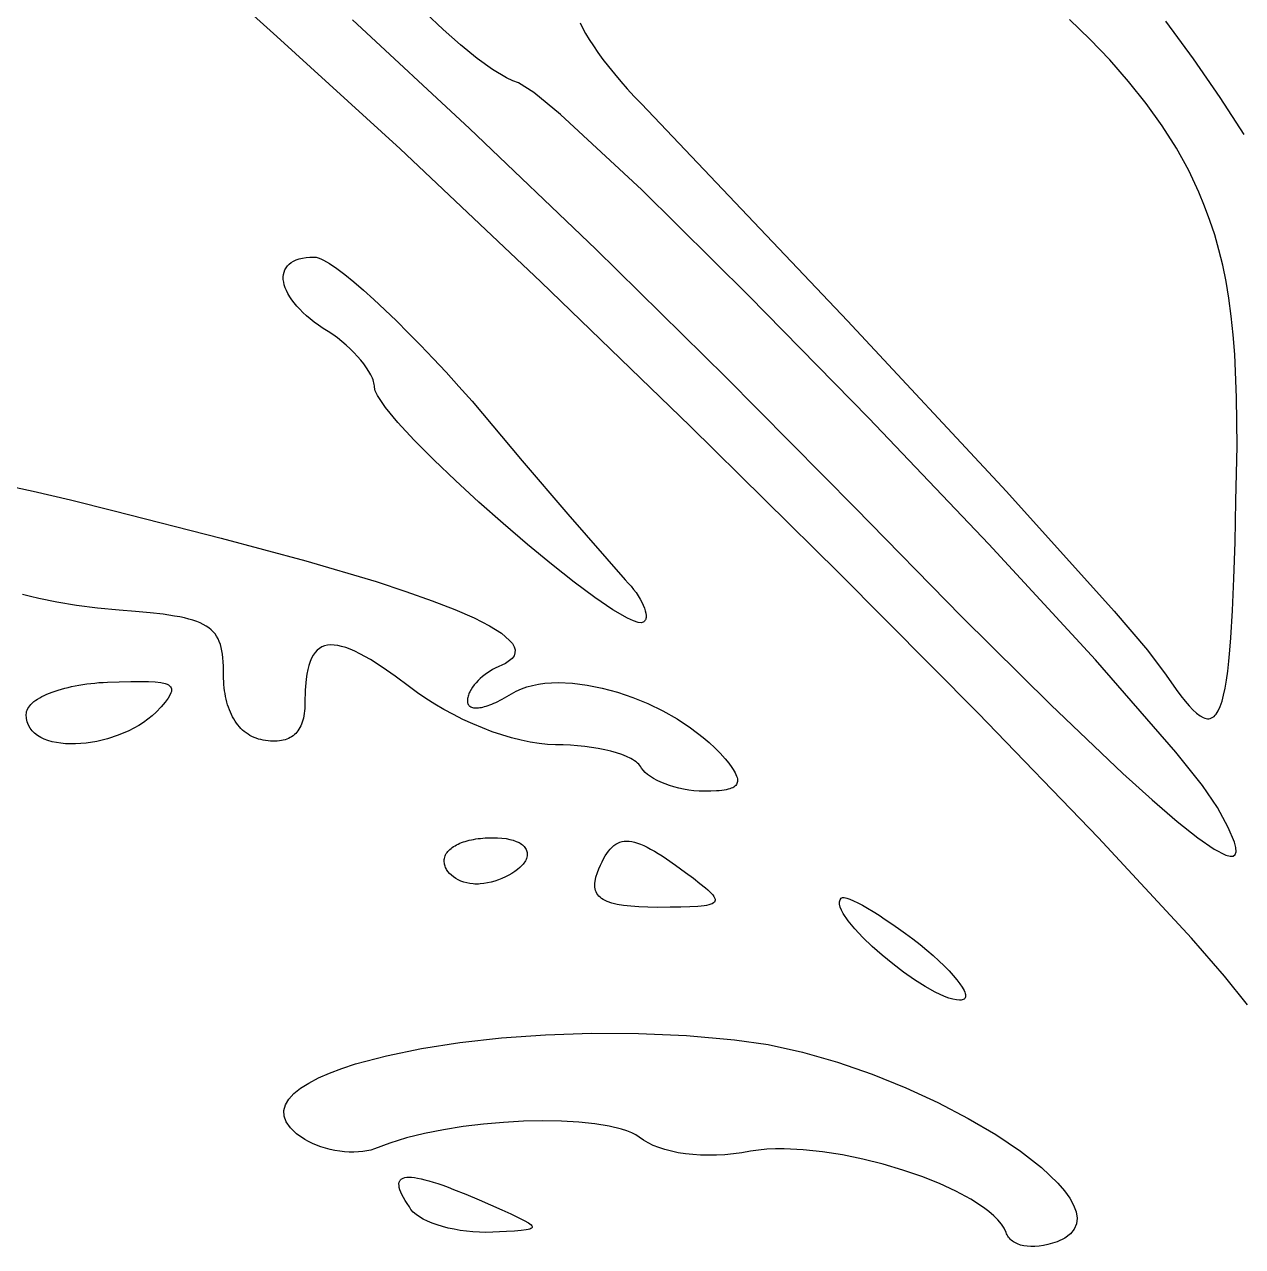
# Model space of a CAD drawing. Header units: inches. Extents: x 0.98 to 7.44, y -5.29 to -1.05.
# Drawn here: x 6.543 to 6.6158, y -1.952 to -1.8789 of the extents above; entities that cross this region are included whole.
import ezdxf

# ---------------------------------------------------------------- set-up
doc = ezdxf.new("R2010")
doc.units = ezdxf.units.IN
doc.header["$MEASUREMENT"] = 0
doc.layers.add('BLACK', color=250, linetype='CONTINUOUS')

msp = doc.modelspace()

# ---------------------------------------------------------------- linework, layer by layer
at = {"layer": 'BLACK', "linetype": 'CONTINUOUS'}
for p, q in [((6.558084, -1.879579), (6.55417, -1.876041)), ((6.568027, -1.879166), (6.56696, -1.878155)), ((6.562598, -1.878572), (6.569606, -1.885083)), ((6.569068, -1.880085), (6.568027, -1.879166)), ((6.576218, -1.878763), (6.576366, -1.879065)), ((6.576366, -1.879065), (6.576548, -1.879397)), ((6.606715, -1.879731), (6.605498, -1.878555)), ((6.611229, -1.878668), (6.612896, -1.880914)), ((6.565455, -1.886306), (6.558084, -1.879579)), ((6.576548, -1.879397), (6.576763, -1.879754)), ((6.576763, -1.879754), (6.577008, -1.880135)), ((6.607894, -1.880972), (6.606715, -1.879731)), ((6.57006, -1.880887), (6.569068, -1.880085)), ((6.577008, -1.880135), (6.577283, -1.880534)), ((6.577283, -1.880534), (6.577585, -1.880951)), ((6.570983, -1.881549), (6.57006, -1.880887)), ((6.577585, -1.880951), (6.577914, -1.88138)), ((6.577914, -1.88138), (6.578267, -1.881819)), ((6.609018, -1.882261), (6.607894, -1.880972)), ((6.612896, -1.880914), (6.614491, -1.883225)), ((6.571813, -1.882047), (6.570983, -1.881549)), ((6.572187, -1.882227), (6.571813, -1.882047)), ((6.578267, -1.881819), (6.578642, -1.882264)), ((6.572529, -1.882357), (6.572187, -1.882227)), ((6.573449, -1.882924), (6.572529, -1.882357)), ((6.578642, -1.882264), (6.579039, -1.882713)), ((6.579039, -1.882713), (6.579456, -1.883161)), ((6.61007, -1.883583), (6.609018, -1.882261)), ((6.575049, -1.884247), (6.573449, -1.882924)), ((6.579456, -1.883161), (6.57989, -1.883607)), ((6.57989, -1.883607), (6.592216, -1.896582)), ((6.611034, -1.884922), (6.61007, -1.883583)), ((6.614491, -1.883225), (6.615909, -1.885445)), ((6.579901, -1.888757), (6.575049, -1.884247)), ((6.569606, -1.885083), (6.577151, -1.8923)), ((6.611892, -1.886262), (6.611034, -1.884922)), ((6.573874, -1.894254), (6.565455, -1.886306)), ((6.612627, -1.887588), (6.611892, -1.886262)), ((6.613223, -1.888885), (6.612627, -1.887588)), ((6.586306, -1.895079), (6.579901, -1.888757)), ((6.613572, -1.889722), (6.613223, -1.888885)), ((6.613889, -1.890573), (6.613572, -1.889722)), ((6.614174, -1.891442), (6.613889, -1.890573)), ((6.61443, -1.892337), (6.614174, -1.891442)), ((6.577151, -1.8923), (6.584937, -1.899954)), ((6.614656, -1.893264), (6.61443, -1.892337)), ((6.558816, -1.893195), (6.558938, -1.8931)), ((6.558938, -1.8931), (6.559078, -1.893017)), ((6.559078, -1.893017), (6.559237, -1.892945)), ((6.559237, -1.892945), (6.559414, -1.892885)), ((6.559414, -1.892885), (6.559609, -1.892837)), ((6.559609, -1.892837), (6.559823, -1.892802)), ((6.559823, -1.892802), (6.560056, -1.892781)), ((6.560056, -1.892781), (6.560307, -1.892774)), ((6.560307, -1.892774), (6.56042, -1.892785)), ((6.56042, -1.892785), (6.56055, -1.892818)), ((6.56055, -1.892818), (6.560697, -1.892874)), ((6.560697, -1.892874), (6.560861, -1.89295)), ((6.560861, -1.89295), (6.561234, -1.893164)), ((6.55846, -1.893953), (6.558475, -1.893806)), ((6.558475, -1.893806), (6.558507, -1.893667)), ((6.558507, -1.893667), (6.558558, -1.893536)), ((6.558558, -1.893536), (6.558626, -1.893413)), ((6.558626, -1.893413), (6.558712, -1.893299)), ((6.558712, -1.893299), (6.558816, -1.893195)), ((6.561234, -1.893164), (6.561665, -1.893455)), ((6.561665, -1.893455), (6.56215, -1.89382)), ((6.56215, -1.89382), (6.562685, -1.894253)), ((6.614854, -1.894229), (6.614656, -1.893264)), ((6.558463, -1.894107), (6.55846, -1.893953)), ((6.558484, -1.894267), (6.558463, -1.894107)), ((6.558522, -1.894432), (6.558484, -1.894267)), ((6.558577, -1.894603), (6.558522, -1.894432)), ((6.562685, -1.894253), (6.563264, -1.894751)), ((6.582801, -1.902885), (6.573874, -1.894254)), ((6.615024, -1.895238), (6.614854, -1.894229)), ((6.55865, -1.894778), (6.558577, -1.894603)), ((6.55874, -1.894957), (6.55865, -1.894778)), ((6.558847, -1.89514), (6.55874, -1.894957)), ((6.558972, -1.895326), (6.558847, -1.89514)), ((6.563264, -1.894751), (6.563883, -1.895308)), ((6.563883, -1.895308), (6.564538, -1.895921)), ((6.593484, -1.902409), (6.586306, -1.895079)), ((6.615168, -1.896298), (6.615024, -1.895238)), ((6.559113, -1.895513), (6.558972, -1.895326)), ((6.559272, -1.895703), (6.559113, -1.895513)), ((6.559447, -1.895894), (6.559272, -1.895703)), ((6.559639, -1.896086), (6.559447, -1.895894)), ((6.564538, -1.895921), (6.565225, -1.896585)), ((6.559848, -1.896277), (6.559639, -1.896086)), ((6.560073, -1.896469), (6.559848, -1.896277)), ((6.560315, -1.896659), (6.560073, -1.896469)), ((6.560574, -1.896848), (6.560315, -1.896659)), ((6.565225, -1.896585), (6.565938, -1.897295)), ((6.592216, -1.896582), (6.60173, -1.906784)), ((6.615285, -1.897415), (6.615168, -1.896298)), ((6.560849, -1.897034), (6.560574, -1.896848)), ((6.56114, -1.897218), (6.560849, -1.897034)), ((6.561423, -1.897406), (6.56114, -1.897218)), ((6.561698, -1.897606), (6.561423, -1.897406)), ((6.565938, -1.897295), (6.566674, -1.898047)), ((6.615377, -1.898595), (6.615285, -1.897415)), ((6.561964, -1.897815), (6.561698, -1.897606)), ((6.562219, -1.898032), (6.561964, -1.897815)), ((6.562461, -1.898254), (6.562219, -1.898032)), ((6.566674, -1.898047), (6.567428, -1.898836)), ((6.56269, -1.89848), (6.562461, -1.898254)), ((6.562904, -1.898708), (6.56269, -1.89848)), ((6.563102, -1.898937), (6.562904, -1.898708)), ((6.563281, -1.899164), (6.563102, -1.898937)), ((6.567428, -1.898836), (6.568195, -1.899659)), ((6.615489, -1.90117), (6.615377, -1.898595)), ((6.563442, -1.899387), (6.563281, -1.899164)), ((6.563581, -1.899605), (6.563442, -1.899387)), ((6.563699, -1.899816), (6.563581, -1.899605)), ((6.568195, -1.899659), (6.568971, -1.90051)), ((6.563792, -1.900018), (6.563699, -1.899816)), ((6.56383, -1.900115), (6.563792, -1.900018)), ((6.563861, -1.900209), (6.56383, -1.900115)), ((6.563886, -1.9003), (6.563861, -1.900209)), ((6.563903, -1.900387), (6.563886, -1.9003)), ((6.563914, -1.900471), (6.563903, -1.900387)), ((6.584937, -1.899954), (6.592668, -1.907774)), ((6.563918, -1.900551), (6.563914, -1.900471)), ((6.563961, -1.900766), (6.563918, -1.900551)), ((6.564088, -1.901041), (6.563961, -1.900766)), ((6.56457, -1.901758), (6.564088, -1.901041)), ((6.568971, -1.90051), (6.569751, -1.901385)), ((6.565321, -1.902663), (6.56457, -1.901758)), ((6.569751, -1.901385), (6.572746, -1.90495)), ((6.61551, -1.904074), (6.615489, -1.90117)), ((6.600655, -1.909941), (6.593484, -1.902409)), ((6.566298, -1.90372), (6.565321, -1.902663)), ((6.591696, -1.911662), (6.582801, -1.902885)), ((6.567459, -1.90489), (6.566298, -1.90372)), ((6.615446, -1.907357), (6.61551, -1.904074)), ((6.568759, -1.906137), (6.567459, -1.90489)), ((6.572746, -1.90495), (6.57548, -1.908138)), ((6.570157, -1.907423), (6.568759, -1.906137)), ((6.54249, -1.906544), (6.54349, -1.906764)), ((6.54349, -1.906764), (6.545735, -1.907293)), ((6.60173, -1.906784), (6.608171, -1.913939)), ((6.545735, -1.907293), (6.548337, -1.907938)), ((6.571609, -1.908711), (6.570157, -1.907423)), ((6.61539, -1.909818), (6.615446, -1.907357)), ((6.548337, -1.907938), (6.554751, -1.909579)), ((6.57548, -1.908138), (6.578918, -1.912079)), ((6.592668, -1.907774), (6.599033, -1.914263)), ((6.573072, -1.909963), (6.571609, -1.908711)), ((6.554751, -1.909579), (6.559802, -1.910933)), ((6.615324, -1.911997), (6.61539, -1.909818)), ((6.574504, -1.911142), (6.573072, -1.909963)), ((6.607041, -1.916869), (6.600655, -1.909941)), ((6.559802, -1.910933), (6.564011, -1.912181)), ((6.575861, -1.91221), (6.574504, -1.911142)), ((6.578918, -1.912079), (6.579095, -1.912264)), ((6.600017, -1.920049), (6.591696, -1.911662)), ((6.615244, -1.913904), (6.615324, -1.911997)), ((6.564011, -1.912181), (6.565798, -1.912765)), ((6.565798, -1.912765), (6.567371, -1.913322)), ((6.577101, -1.913129), (6.575861, -1.91221)), ((6.579095, -1.912264), (6.579262, -1.912454)), ((6.579262, -1.912454), (6.579417, -1.912647)), ((6.579417, -1.912647), (6.57956, -1.912841)), ((6.57956, -1.912841), (6.57969, -1.913034)), ((6.543333, -1.91307), (6.542869, -1.912943)), ((6.543831, -1.91319), (6.543333, -1.91307)), ((6.544917, -1.913411), (6.543831, -1.91319)), ((6.546099, -1.913603), (6.544917, -1.913411)), ((6.567371, -1.913322), (6.568729, -1.913851)), ((6.578181, -1.913864), (6.577101, -1.913129)), ((6.57969, -1.913034), (6.579806, -1.913224)), ((6.579806, -1.913224), (6.579908, -1.91341)), ((6.579908, -1.91341), (6.579994, -1.91359)), ((6.579994, -1.91359), (6.580064, -1.913761)), ((6.547349, -1.913761), (6.546099, -1.913603)), ((6.54864, -1.913885), (6.547349, -1.913761)), ((6.549626, -1.913963), (6.54864, -1.913885)), ((6.550504, -1.914046), (6.549626, -1.913963)), ((6.55128, -1.914136), (6.550504, -1.914046)), ((6.55196, -1.914238), (6.55128, -1.914136)), ((6.552267, -1.914295), (6.55196, -1.914238)), ((6.552551, -1.914356), (6.552267, -1.914295)), ((6.568729, -1.913851), (6.569873, -1.914353)), ((6.579057, -1.914375), (6.578181, -1.913864)), ((6.580064, -1.913761), (6.580117, -1.913922)), ((6.580117, -1.913922), (6.580152, -1.914072)), ((6.580152, -1.914072), (6.580168, -1.914208)), ((6.580169, -1.91427), (6.580164, -1.914329)), ((6.580168, -1.914208), (6.580169, -1.91427)), ((6.599033, -1.914263), (6.604374, -1.919557)), ((6.608171, -1.913939), (6.610158, -1.916288)), ((6.615146, -1.915547), (6.615244, -1.913904)), ((6.552815, -1.914422), (6.552551, -1.914356)), ((6.553059, -1.914493), (6.552815, -1.914422)), ((6.553283, -1.914569), (6.553059, -1.914493)), ((6.553489, -1.914653), (6.553283, -1.914569)), ((6.553677, -1.914742), (6.553489, -1.914653)), ((6.553848, -1.91484), (6.553677, -1.914742)), ((6.554003, -1.914944), (6.553848, -1.91484)), ((6.554142, -1.915057), (6.554003, -1.914944)), ((6.569873, -1.914353), (6.570799, -1.914828)), ((6.570799, -1.914828), (6.571509, -1.915274)), ((6.579406, -1.914535), (6.579057, -1.914375)), ((6.579688, -1.914626), (6.579406, -1.914535)), ((6.579897, -1.914642), (6.579688, -1.914626)), ((6.580029, -1.914579), (6.579897, -1.914642)), ((6.580065, -1.91455), (6.580029, -1.914579)), ((6.580096, -1.914516), (6.580065, -1.91455)), ((6.580121, -1.914476), (6.580096, -1.914516)), ((6.580141, -1.914432), (6.580121, -1.914476)), ((6.580155, -1.914382), (6.580141, -1.914432)), ((6.580164, -1.914329), (6.580155, -1.914382)), ((6.554267, -1.915179), (6.554142, -1.915057)), ((6.554377, -1.91531), (6.554267, -1.915179)), ((6.554475, -1.915451), (6.554377, -1.91531)), ((6.554559, -1.915602), (6.554475, -1.915451)), ((6.554633, -1.915763), (6.554559, -1.915602)), ((6.554695, -1.915935), (6.554633, -1.915763)), ((6.571509, -1.915274), (6.571999, -1.915693)), ((6.571999, -1.915693), (6.572163, -1.915891)), ((6.61509, -1.916272), (6.615146, -1.915547)), ((6.554747, -1.91612), (6.554695, -1.915935)), ((6.554789, -1.916316), (6.554747, -1.91612)), ((6.554823, -1.916524), (6.554789, -1.916316)), ((6.56036, -1.916422), (6.56025, -1.916579)), ((6.560484, -1.916288), (6.56036, -1.916422)), ((6.560619, -1.916178), (6.560484, -1.916288)), ((6.560768, -1.91609), (6.560619, -1.916178)), ((6.56093, -1.916026), (6.560768, -1.91609)), ((6.561105, -1.915985), (6.56093, -1.916026)), ((6.561295, -1.915968), (6.561105, -1.915985)), ((6.561498, -1.915973), (6.561295, -1.915968)), ((6.561716, -1.916002), (6.561498, -1.915973)), ((6.561948, -1.916053), (6.561716, -1.916002)), ((6.562196, -1.916128), (6.561948, -1.916053)), ((6.562459, -1.916226), (6.562196, -1.916128)), ((6.562738, -1.916347), (6.562459, -1.916226)), ((6.563032, -1.916491), (6.562738, -1.916347)), ((6.563671, -1.916848), (6.563032, -1.916491)), ((6.572163, -1.915891), (6.572271, -1.916083)), ((6.572321, -1.916445), (6.572264, -1.916615)), ((6.572271, -1.916083), (6.572324, -1.916267)), ((6.572324, -1.916267), (6.572321, -1.916445)), ((6.610158, -1.916288), (6.611279, -1.917774)), ((6.615027, -1.916934), (6.61509, -1.916272)), ((6.554849, -1.916746), (6.554823, -1.916524)), ((6.554868, -1.916982), (6.554849, -1.916746)), ((6.554881, -1.917231), (6.554868, -1.916982)), ((6.55489, -1.917774), (6.554881, -1.917231)), ((6.559988, -1.917191), (6.559923, -1.917442)), ((6.560064, -1.916964), (6.559988, -1.917191)), ((6.560151, -1.91676), (6.560064, -1.916964)), ((6.56025, -1.916579), (6.560151, -1.91676)), ((6.564377, -1.917296), (6.563671, -1.916848)), ((6.571757, -1.917082), (6.57114, -1.917357)), ((6.572151, -1.916778), (6.571757, -1.917082)), ((6.572264, -1.916615), (6.572151, -1.916778)), ((6.61186, -1.922387), (6.607041, -1.916869)), ((6.614959, -1.917535), (6.615027, -1.916934)), ((6.554892, -1.917967), (6.55489, -1.917774)), ((6.5549, -1.918157), (6.554892, -1.917967)), ((6.559869, -1.917716), (6.559826, -1.918014)), ((6.559923, -1.917442), (6.559869, -1.917716)), ((6.565153, -1.917837), (6.564377, -1.917296)), ((6.566001, -1.918468), (6.565153, -1.917837)), ((6.570246, -1.917972), (6.570116, -1.918096)), ((6.570384, -1.917853), (6.570246, -1.917972)), ((6.570528, -1.917739), (6.570384, -1.917853)), ((6.570677, -1.917631), (6.570528, -1.917739)), ((6.570829, -1.917532), (6.570677, -1.917631)), ((6.570984, -1.91744), (6.570829, -1.917532)), ((6.57114, -1.917357), (6.570984, -1.91744)), ((6.611279, -1.917774), (6.611872, -1.918633)), ((6.614884, -1.918075), (6.614959, -1.917535)), ((6.544815, -1.918725), (6.544997, -1.918666)), ((6.544997, -1.918666), (6.545187, -1.91861)), ((6.545187, -1.91861), (6.545384, -1.918557)), ((6.545384, -1.918557), (6.545587, -1.918507)), ((6.545587, -1.918507), (6.545798, -1.91846)), ((6.545798, -1.91846), (6.546014, -1.918416)), ((6.546014, -1.918416), (6.546237, -1.918375)), ((6.546237, -1.918375), (6.546466, -1.918338)), ((6.546466, -1.918338), (6.5467, -1.918304)), ((6.5467, -1.918304), (6.546939, -1.918274)), ((6.546939, -1.918274), (6.547184, -1.918247)), ((6.547184, -1.918247), (6.547433, -1.918224)), ((6.547433, -1.918224), (6.547687, -1.918205)), ((6.547687, -1.918205), (6.547946, -1.91819)), ((6.547946, -1.91819), (6.549336, -1.918154)), ((6.549336, -1.918154), (6.549905, -1.918151)), ((6.549905, -1.918151), (6.550394, -1.91816)), ((6.550394, -1.91816), (6.550804, -1.918184)), ((6.550804, -1.918184), (6.551139, -1.918224)), ((6.551139, -1.918224), (6.551401, -1.918284)), ((6.551401, -1.918284), (6.551505, -1.918321)), ((6.551505, -1.918321), (6.551591, -1.918364)), ((6.551591, -1.918364), (6.551661, -1.918412)), ((6.551661, -1.918412), (6.551714, -1.918467)), ((6.551714, -1.918467), (6.55175, -1.918527)), ((6.55175, -1.918527), (6.55177, -1.918594)), ((6.551775, -1.918668), (6.551764, -1.918749)), ((6.55177, -1.918594), (6.551775, -1.918668)), ((6.554912, -1.918344), (6.5549, -1.918157)), ((6.554929, -1.918527), (6.554912, -1.918344)), ((6.554951, -1.918707), (6.554929, -1.918527)), ((6.554977, -1.918882), (6.554951, -1.918707)), ((6.559769, -1.91868), (6.559751, -1.91944)), ((6.559826, -1.918014), (6.559769, -1.91868)), ((6.566484, -1.918827), (6.566001, -1.918468)), ((6.569692, -1.918626), (6.569617, -1.918763)), ((6.569781, -1.918491), (6.569692, -1.918626)), ((6.569882, -1.918357), (6.569781, -1.918491)), ((6.569994, -1.918225), (6.569882, -1.918357)), ((6.570116, -1.918096), (6.569994, -1.918225)), ((6.572397, -1.918727), (6.572703, -1.918591)), ((6.572703, -1.918591), (6.573029, -1.918477)), ((6.573029, -1.918477), (6.573373, -1.918385)), ((6.573373, -1.918385), (6.573735, -1.918314)), ((6.573735, -1.918314), (6.574113, -1.918264)), ((6.574113, -1.918264), (6.574505, -1.918233)), ((6.574505, -1.918233), (6.57491, -1.918223)), ((6.57491, -1.918223), (6.575753, -1.918259)), ((6.575753, -1.918259), (6.576631, -1.918369)), ((6.576631, -1.918369), (6.577534, -1.91855)), ((6.577534, -1.91855), (6.578449, -1.918798)), ((6.611872, -1.918633), (6.612145, -1.919003)), ((6.614712, -1.918977), (6.614802, -1.918555)), ((6.614802, -1.918555), (6.614884, -1.918075)), ((6.543453, -1.91944), (6.543548, -1.91936)), ((6.543548, -1.91936), (6.543652, -1.919281)), ((6.543652, -1.919281), (6.543767, -1.919204)), ((6.543767, -1.919204), (6.54389, -1.919129)), ((6.54389, -1.919129), (6.544023, -1.919056)), ((6.544023, -1.919056), (6.544164, -1.918985)), ((6.544164, -1.918985), (6.544315, -1.918916)), ((6.544315, -1.918916), (6.544473, -1.91885)), ((6.544473, -1.91885), (6.54464, -1.918786)), ((6.54464, -1.918786), (6.544815, -1.918725)), ((6.551386, -1.919394), (6.55115, -1.919676)), ((6.551569, -1.919147), (6.551386, -1.919394)), ((6.551696, -1.918932), (6.551569, -1.919147)), ((6.551737, -1.918837), (6.551696, -1.918932)), ((6.551764, -1.918749), (6.551737, -1.918837)), ((6.555008, -1.919054), (6.554977, -1.918882)), ((6.555044, -1.919221), (6.555008, -1.919054)), ((6.555085, -1.919384), (6.555044, -1.919221)), ((6.55513, -1.919543), (6.555085, -1.919384)), ((6.566992, -1.919175), (6.566484, -1.918827)), ((6.567523, -1.91951), (6.566992, -1.919175)), ((6.569476, -1.919236), (6.569473, -1.919301)), ((6.569473, -1.919301), (6.569477, -1.919364)), ((6.569483, -1.91917), (6.569476, -1.919236)), ((6.569477, -1.919364), (6.569486, -1.919422)), ((6.569495, -1.919103), (6.569483, -1.91917)), ((6.569486, -1.919422), (6.569502, -1.919475)), ((6.569511, -1.919035), (6.569495, -1.919103)), ((6.569531, -1.918968), (6.569511, -1.919035)), ((6.569556, -1.9189), (6.569531, -1.918968)), ((6.569584, -1.918831), (6.569556, -1.9189)), ((6.569617, -1.918763), (6.569584, -1.918831)), ((6.571055, -1.919458), (6.571177, -1.919403)), ((6.571177, -1.919403), (6.571301, -1.919344)), ((6.571301, -1.919344), (6.571429, -1.919279)), ((6.571429, -1.919279), (6.57156, -1.91921)), ((6.57156, -1.91921), (6.571694, -1.919136)), ((6.571694, -1.919136), (6.571831, -1.919057)), ((6.571831, -1.919057), (6.57197, -1.918973)), ((6.57197, -1.918973), (6.572112, -1.918885)), ((6.572112, -1.918885), (6.572397, -1.918727)), ((6.578449, -1.918798), (6.579366, -1.919109)), ((6.579366, -1.919109), (6.580273, -1.91948)), ((6.612145, -1.919003), (6.612404, -1.919331)), ((6.612404, -1.919331), (6.612647, -1.919617)), ((6.614508, -1.919649), (6.614614, -1.919341)), ((6.614614, -1.919341), (6.614712, -1.918977)), ((6.543084, -1.920135), (6.543091, -1.920044)), ((6.5431, -1.920361), (6.543084, -1.920135)), ((6.543091, -1.920044), (6.543109, -1.919954)), ((6.543109, -1.919954), (6.543138, -1.919865)), ((6.543138, -1.919865), (6.543179, -1.919778)), ((6.543179, -1.919778), (6.543232, -1.919691)), ((6.543232, -1.919691), (6.543295, -1.919606)), ((6.543295, -1.919606), (6.543369, -1.919522)), ((6.543369, -1.919522), (6.543453, -1.91944)), ((6.550862, -1.919996), (6.55062, -1.920211)), ((6.55115, -1.919676), (6.550862, -1.919996)), ((6.55518, -1.919697), (6.55513, -1.919543)), ((6.555234, -1.919846), (6.55518, -1.919697)), ((6.555293, -1.919991), (6.555234, -1.919846)), ((6.555357, -1.920131), (6.555293, -1.919991)), ((6.555425, -1.920266), (6.555357, -1.920131)), ((6.559712, -1.920065), (6.55969, -1.920206)), ((6.559729, -1.919919), (6.559712, -1.920065)), ((6.559741, -1.919766), (6.559729, -1.919919)), ((6.559749, -1.919606), (6.559741, -1.919766)), ((6.559751, -1.91944), (6.559749, -1.919606)), ((6.568071, -1.919831), (6.567523, -1.91951)), ((6.568635, -1.920135), (6.568071, -1.919831)), ((6.569209, -1.920421), (6.568635, -1.920135)), ((6.569502, -1.919475), (6.569524, -1.919523)), ((6.569524, -1.919523), (6.569552, -1.919566)), ((6.569552, -1.919566), (6.569586, -1.919604)), ((6.569586, -1.919604), (6.569626, -1.919637)), ((6.569626, -1.919637), (6.569671, -1.919666)), ((6.569671, -1.919666), (6.569722, -1.919689)), ((6.569722, -1.919689), (6.569778, -1.919708)), ((6.569778, -1.919708), (6.569839, -1.919722)), ((6.569839, -1.919722), (6.569905, -1.919731)), ((6.569905, -1.919731), (6.569977, -1.919735)), ((6.569977, -1.919735), (6.570053, -1.919734)), ((6.570053, -1.919734), (6.570134, -1.919729)), ((6.570134, -1.919729), (6.57022, -1.919718)), ((6.57022, -1.919718), (6.57031, -1.919703)), ((6.57031, -1.919703), (6.570404, -1.919682)), ((6.570404, -1.919682), (6.570503, -1.919657)), ((6.570503, -1.919657), (6.570606, -1.919627)), ((6.570606, -1.919627), (6.570713, -1.919592)), ((6.570713, -1.919592), (6.570823, -1.919552)), ((6.570823, -1.919552), (6.570938, -1.919507)), ((6.570938, -1.919507), (6.571055, -1.919458)), ((6.580273, -1.91948), (6.58116, -1.919908)), ((6.58116, -1.919908), (6.582015, -1.920389)), ((6.607225, -1.927509), (6.600017, -1.920049)), ((6.604374, -1.919557), (6.608679, -1.923648)), ((6.612647, -1.919617), (6.612877, -1.919859)), ((6.612877, -1.919859), (6.613094, -1.920057)), ((6.613094, -1.920057), (6.613297, -1.920208)), ((6.614202, -1.920178), (6.614268, -1.920099)), ((6.614268, -1.920099), (6.614393, -1.919901)), ((6.614393, -1.919901), (6.614508, -1.919649)), ((6.543144, -1.920571), (6.5431, -1.920361)), ((6.543217, -1.920765), (6.543144, -1.920571)), ((6.543316, -1.920943), (6.543217, -1.920765)), ((6.54981, -1.920782), (6.549216, -1.9211)), ((6.550093, -1.920604), (6.54981, -1.920782)), ((6.550363, -1.920414), (6.550093, -1.920604)), ((6.55062, -1.920211), (6.550363, -1.920414)), ((6.555498, -1.920395), (6.555425, -1.920266)), ((6.555575, -1.920519), (6.555498, -1.920395)), ((6.555656, -1.920638), (6.555575, -1.920519)), ((6.555742, -1.920752), (6.555656, -1.920638)), ((6.555833, -1.920859), (6.555742, -1.920752)), ((6.555927, -1.920961), (6.555833, -1.920859)), ((6.559507, -1.920812), (6.559456, -1.920914)), ((6.559553, -1.920703), (6.559507, -1.920812)), ((6.559595, -1.920588), (6.559553, -1.920703)), ((6.559632, -1.920467), (6.559595, -1.920588)), ((6.559663, -1.92034), (6.559632, -1.920467)), ((6.55969, -1.920206), (6.559663, -1.92034)), ((6.569791, -1.920688), (6.569209, -1.920421)), ((6.570376, -1.920933), (6.569791, -1.920688)), ((6.582015, -1.920389), (6.582826, -1.920919)), ((6.613297, -1.920208), (6.613488, -1.920313)), ((6.613488, -1.920313), (6.613579, -1.920348)), ((6.613579, -1.920348), (6.613666, -1.920371)), ((6.613666, -1.920371), (6.613751, -1.920381)), ((6.613751, -1.920381), (6.613833, -1.920379)), ((6.613833, -1.920379), (6.613912, -1.920364)), ((6.613912, -1.920364), (6.613989, -1.920337)), ((6.613989, -1.920337), (6.614063, -1.920297)), ((6.614063, -1.920297), (6.614134, -1.920244)), ((6.614134, -1.920244), (6.614202, -1.920178)), ((6.54344, -1.921106), (6.543316, -1.920943)), ((6.543588, -1.921252), (6.54344, -1.921106)), ((6.543758, -1.921384), (6.543588, -1.921252)), ((6.543948, -1.9215), (6.543758, -1.921384)), ((6.544158, -1.9216), (6.543948, -1.9215)), ((6.544385, -1.921686), (6.544158, -1.9216)), ((6.547951, -1.921578), (6.547303, -1.921736)), ((6.548592, -1.921365), (6.547951, -1.921578)), ((6.549216, -1.9211), (6.548592, -1.921365)), ((6.556027, -1.921057), (6.555927, -1.920961)), ((6.55613, -1.921147), (6.556027, -1.921057)), ((6.556238, -1.921231), (6.55613, -1.921147)), ((6.55635, -1.921308), (6.556238, -1.921231)), ((6.556466, -1.921379), (6.55635, -1.921308)), ((6.556586, -1.921443), (6.556466, -1.921379)), ((6.556711, -1.921501), (6.556586, -1.921443)), ((6.55684, -1.921552), (6.556711, -1.921501)), ((6.556973, -1.921596), (6.55684, -1.921552)), ((6.55711, -1.921633), (6.556973, -1.921596)), ((6.558674, -1.921599), (6.558569, -1.921634)), ((6.558775, -1.921557), (6.558674, -1.921599)), ((6.55887, -1.92151), (6.558775, -1.921557)), ((6.55896, -1.921457), (6.55887, -1.92151)), ((6.559046, -1.921398), (6.55896, -1.921457)), ((6.559126, -1.921333), (6.559046, -1.921398)), ((6.559202, -1.921261), (6.559126, -1.921333)), ((6.559273, -1.921184), (6.559202, -1.921261)), ((6.559339, -1.9211), (6.559273, -1.921184)), ((6.5594, -1.92101), (6.559339, -1.9211)), ((6.559456, -1.920914), (6.5594, -1.92101)), ((6.570961, -1.921156), (6.570376, -1.920933)), ((6.571543, -1.921354), (6.570961, -1.921156)), ((6.572117, -1.921527), (6.571543, -1.921354)), ((6.572681, -1.921671), (6.572117, -1.921527)), ((6.582826, -1.920919), (6.583583, -1.921496)), ((6.583583, -1.921496), (6.583938, -1.9218)), ((6.544628, -1.921756), (6.544385, -1.921686)), ((6.544886, -1.921812), (6.544628, -1.921756)), ((6.545157, -1.921853), (6.544886, -1.921812)), ((6.545441, -1.921879), (6.545157, -1.921853)), ((6.546036, -1.921888), (6.545441, -1.921879)), ((6.546661, -1.92184), (6.546036, -1.921888)), ((6.547303, -1.921736), (6.546661, -1.92184)), ((6.557251, -1.921662), (6.55711, -1.921633)), ((6.557405, -1.921686), (6.557251, -1.921662)), ((6.557554, -1.921703), (6.557405, -1.921686)), ((6.557698, -1.921715), (6.557554, -1.921703)), ((6.557837, -1.921721), (6.557698, -1.921715)), ((6.557971, -1.921721), (6.557837, -1.921721)), ((6.558101, -1.921715), (6.557971, -1.921721)), ((6.558225, -1.921704), (6.558101, -1.921715)), ((6.558345, -1.921686), (6.558225, -1.921704)), ((6.55846, -1.921663), (6.558345, -1.921686)), ((6.558569, -1.921634), (6.55846, -1.921663)), ((6.57323, -1.921786), (6.572681, -1.921671)), ((6.57376, -1.921871), (6.57323, -1.921786)), ((6.574268, -1.921923), (6.57376, -1.921871)), ((6.574751, -1.92194), (6.574268, -1.921923)), ((6.575193, -1.921947), (6.574751, -1.92194)), ((6.575633, -1.921966), (6.575193, -1.921947)), ((6.576066, -1.921997), (6.575633, -1.921966)), ((6.576492, -1.92204), (6.576066, -1.921997)), ((6.576905, -1.922094), (6.576492, -1.92204)), ((6.577305, -1.92216), (6.576905, -1.922094)), ((6.577687, -1.922236), (6.577305, -1.92216)), ((6.57805, -1.922322), (6.577687, -1.922236)), ((6.578389, -1.922418), (6.57805, -1.922322)), ((6.583938, -1.9218), (6.584275, -1.922115)), ((6.584275, -1.922115), (6.584593, -1.92244)), ((6.578704, -1.922523), (6.578389, -1.922418)), ((6.578989, -1.922638), (6.578704, -1.922523)), ((6.579243, -1.922761), (6.578989, -1.922638)), ((6.579358, -1.922825), (6.579243, -1.922761)), ((6.579463, -1.922891), (6.579358, -1.922825)), ((6.57956, -1.92296), (6.579463, -1.922891)), ((6.579646, -1.92303), (6.57956, -1.92296)), ((6.579723, -1.923102), (6.579646, -1.92303)), ((6.584593, -1.92244), (6.58489, -1.922774)), ((6.58489, -1.922774), (6.585106, -1.923047)), ((6.585106, -1.923047), (6.585286, -1.923296)), ((6.613439, -1.924366), (6.61186, -1.922387)), ((6.57979, -1.923176), (6.579723, -1.923102)), ((6.579845, -1.923252), (6.57979, -1.923176)), ((6.57989, -1.923329), (6.579845, -1.923252)), ((6.579983, -1.923459), (6.57989, -1.923329)), ((6.580102, -1.923588), (6.579983, -1.923459)), ((6.580248, -1.923715), (6.580102, -1.923588)), ((6.580417, -1.923839), (6.580248, -1.923715)), ((6.585286, -1.923296), (6.585362, -1.923411)), ((6.585362, -1.923411), (6.585429, -1.92352)), ((6.585429, -1.92352), (6.585487, -1.923624)), ((6.585487, -1.923624), (6.585535, -1.923722)), ((6.585535, -1.923722), (6.585573, -1.923814)), ((6.585573, -1.923814), (6.585602, -1.923901)), ((6.608679, -1.923648), (6.61044, -1.925238)), ((6.580609, -1.923959), (6.580417, -1.923839)), ((6.58082, -1.924074), (6.580609, -1.923959)), ((6.58105, -1.924182), (6.58082, -1.924074)), ((6.581296, -1.924284), (6.58105, -1.924182)), ((6.581557, -1.924377), (6.581296, -1.924284)), ((6.581831, -1.924462), (6.581557, -1.924377)), ((6.582116, -1.924536), (6.581831, -1.924462)), ((6.58241, -1.924599), (6.582116, -1.924536)), ((6.585259, -1.924542), (6.585166, -1.924575)), ((6.585342, -1.924506), (6.585259, -1.924542)), ((6.585414, -1.924465), (6.585342, -1.924506)), ((6.585475, -1.924421), (6.585414, -1.924465)), ((6.585526, -1.924372), (6.585475, -1.924421)), ((6.585567, -1.924319), (6.585526, -1.924372)), ((6.585598, -1.924261), (6.585567, -1.924319)), ((6.585618, -1.924199), (6.585598, -1.924261)), ((6.585602, -1.923901), (6.585621, -1.923983)), ((6.585629, -1.924132), (6.585618, -1.924199)), ((6.585621, -1.923983), (6.58563, -1.92406)), ((6.58563, -1.92406), (6.585629, -1.924132)), ((6.614334, -1.92569), (6.613439, -1.924366)), ((6.582711, -1.924649), (6.58241, -1.924599)), ((6.583017, -1.924687), (6.582711, -1.924649)), ((6.583328, -1.92471), (6.583017, -1.924687)), ((6.58364, -1.924718), (6.583328, -1.92471)), ((6.584034, -1.924713), (6.58364, -1.924718)), ((6.584383, -1.924697), (6.584034, -1.924713)), ((6.584541, -1.924685), (6.584383, -1.924697)), ((6.584688, -1.924669), (6.584541, -1.924685)), ((6.584824, -1.924651), (6.584688, -1.924669)), ((6.584949, -1.924629), (6.584824, -1.924651)), ((6.585063, -1.924604), (6.584949, -1.924629)), ((6.585166, -1.924575), (6.585063, -1.924604)), ((6.61044, -1.925238), (6.611939, -1.926524)), ((6.614979, -1.926887), (6.614334, -1.92569)), ((6.611939, -1.926524), (6.613174, -1.927503)), ((6.615352, -1.927769), (6.614979, -1.926887)), ((6.568363, -1.928254), (6.568425, -1.928193)), ((6.568425, -1.928193), (6.568494, -1.928135)), ((6.568494, -1.928135), (6.568568, -1.928079)), ((6.568568, -1.928079), (6.568648, -1.928025)), ((6.568648, -1.928025), (6.568732, -1.927974)), ((6.568732, -1.927974), (6.568823, -1.927925)), ((6.568823, -1.927925), (6.568918, -1.927878)), ((6.568918, -1.927878), (6.569018, -1.927833)), ((6.569018, -1.927833), (6.569123, -1.927792)), ((6.569123, -1.927792), (6.569232, -1.927752)), ((6.569232, -1.927752), (6.569346, -1.927716)), ((6.569346, -1.927716), (6.569464, -1.927681)), ((6.569464, -1.927681), (6.569586, -1.92765)), ((6.569586, -1.92765), (6.569712, -1.927621)), ((6.569712, -1.927621), (6.569842, -1.927596)), ((6.569842, -1.927596), (6.569976, -1.927573)), ((6.569976, -1.927573), (6.570113, -1.927553)), ((6.570113, -1.927553), (6.570254, -1.927535)), ((6.570254, -1.927535), (6.570397, -1.927521)), ((6.570397, -1.927521), (6.570544, -1.92751)), ((6.570544, -1.92751), (6.570694, -1.927502)), ((6.570694, -1.927502), (6.570846, -1.927497)), ((6.570846, -1.927497), (6.571001, -1.927496)), ((6.571001, -1.927496), (6.571279, -1.927502)), ((6.571279, -1.927502), (6.57154, -1.927521)), ((6.57154, -1.927521), (6.571784, -1.927553)), ((6.571784, -1.927553), (6.572008, -1.927596)), ((6.572008, -1.927596), (6.572213, -1.92765)), ((6.572213, -1.92765), (6.572398, -1.927716)), ((6.572398, -1.927716), (6.572561, -1.927792)), ((6.572561, -1.927792), (6.572635, -1.927833)), ((6.572635, -1.927833), (6.572703, -1.927878)), ((6.572703, -1.927878), (6.572765, -1.927925)), ((6.572765, -1.927925), (6.572821, -1.927974)), ((6.572821, -1.927974), (6.572872, -1.928025)), ((6.572872, -1.928025), (6.572916, -1.928079)), ((6.572916, -1.928079), (6.572955, -1.928135)), ((6.572955, -1.928135), (6.572987, -1.928193)), ((6.572987, -1.928193), (6.573013, -1.928254)), ((6.577914, -1.928297), (6.578017, -1.928173)), ((6.578017, -1.928173), (6.578124, -1.928063)), ((6.578124, -1.928063), (6.578235, -1.927968)), ((6.578235, -1.927968), (6.57835, -1.927887)), ((6.57835, -1.927887), (6.578469, -1.927821)), ((6.578469, -1.927821), (6.578594, -1.92777)), ((6.578594, -1.92777), (6.578725, -1.927733)), ((6.578725, -1.927733), (6.578861, -1.927711)), ((6.578861, -1.927711), (6.579005, -1.927704)), ((6.579005, -1.927704), (6.579155, -1.927711)), ((6.579155, -1.927711), (6.579312, -1.927733)), ((6.579312, -1.927733), (6.579477, -1.92777)), ((6.579477, -1.92777), (6.579651, -1.927821)), ((6.579651, -1.927821), (6.579832, -1.927887)), ((6.579832, -1.927887), (6.580024, -1.927968)), ((6.580024, -1.927968), (6.580224, -1.928063)), ((6.580224, -1.928063), (6.580435, -1.928173)), ((6.580435, -1.928173), (6.580656, -1.928297)), ((6.61278, -1.933503), (6.607225, -1.927509)), ((6.613174, -1.927503), (6.614144, -1.928176)), ((6.614144, -1.928176), (6.614848, -1.92854)), ((6.615436, -1.928092), (6.615352, -1.927769)), ((6.615453, -1.928337), (6.615436, -1.928092)), ((6.568084, -1.928885), (6.568088, -1.928807)), ((6.568087, -1.92895), (6.568084, -1.928885)), ((6.568088, -1.928807), (6.568099, -1.928732)), ((6.568099, -1.928732), (6.568117, -1.928658)), ((6.568117, -1.928658), (6.568141, -1.928586)), ((6.568141, -1.928586), (6.568173, -1.928515)), ((6.568173, -1.928515), (6.568211, -1.928447)), ((6.568211, -1.928447), (6.568255, -1.928381)), ((6.568255, -1.928381), (6.568306, -1.928316)), ((6.568306, -1.928316), (6.568363, -1.928254)), ((6.572946, -1.928885), (6.572904, -1.92895)), ((6.572981, -1.928807), (6.572946, -1.928885)), ((6.573009, -1.928732), (6.572981, -1.928807)), ((6.57303, -1.928658), (6.573009, -1.928732)), ((6.573013, -1.928254), (6.573032, -1.928316)), ((6.573044, -1.928586), (6.57303, -1.928658)), ((6.573032, -1.928316), (6.573045, -1.928381)), ((6.573051, -1.928515), (6.573044, -1.928586)), ((6.573045, -1.928381), (6.573052, -1.928447)), ((6.573052, -1.928447), (6.573051, -1.928515)), ((6.577526, -1.928942), (6.57762, -1.928759)), ((6.57762, -1.928759), (6.577716, -1.92859)), ((6.577716, -1.92859), (6.577814, -1.928436)), ((6.577814, -1.928436), (6.577914, -1.928297)), ((6.580656, -1.928297), (6.580887, -1.928436)), ((6.580887, -1.928436), (6.58113, -1.92859)), ((6.58113, -1.92859), (6.581385, -1.928759)), ((6.581385, -1.928759), (6.581931, -1.92914)), ((6.614848, -1.92854), (6.6151, -1.928605)), ((6.6151, -1.928605), (6.615285, -1.928594)), ((6.615285, -1.928594), (6.615403, -1.928505)), ((6.615403, -1.928505), (6.615453, -1.928337)), ((6.568094, -1.929015), (6.568087, -1.92895)), ((6.568106, -1.929079), (6.568094, -1.929015)), ((6.568122, -1.929144), (6.568106, -1.929079)), ((6.568143, -1.929208), (6.568122, -1.929144)), ((6.568169, -1.929271), (6.568143, -1.929208)), ((6.568198, -1.929333), (6.568169, -1.929271)), ((6.568232, -1.929395), (6.568198, -1.929333)), ((6.56827, -1.929455), (6.568232, -1.929395)), ((6.568312, -1.929514), (6.56827, -1.929455)), ((6.568407, -1.929629), (6.568312, -1.929514)), ((6.568516, -1.929738), (6.568407, -1.929629)), ((6.572133, -1.929629), (6.571945, -1.929738)), ((6.572308, -1.929514), (6.572133, -1.929629)), ((6.57247, -1.929395), (6.572308, -1.929514)), ((6.572617, -1.929271), (6.57247, -1.929395)), ((6.572684, -1.929208), (6.572617, -1.929271)), ((6.572746, -1.929144), (6.572684, -1.929208)), ((6.572804, -1.929079), (6.572746, -1.929144)), ((6.572856, -1.929015), (6.572804, -1.929079)), ((6.572904, -1.92895), (6.572856, -1.929015)), ((6.577164, -1.929854), (6.577251, -1.929579)), ((6.577251, -1.929579), (6.577342, -1.929352)), ((6.577342, -1.929352), (6.577434, -1.92914)), ((6.577434, -1.92914), (6.577526, -1.928942)), ((6.581931, -1.92914), (6.582529, -1.929579)), ((6.582529, -1.929579), (6.582991, -1.929923)), ((6.56864, -1.92984), (6.568516, -1.929738)), ((6.568777, -1.929933), (6.56864, -1.92984)), ((6.568925, -1.930017), (6.568777, -1.929933)), ((6.569086, -1.930091), (6.568925, -1.930017)), ((6.569256, -1.930154), (6.569086, -1.930091)), ((6.569437, -1.930205), (6.569256, -1.930154)), ((6.569626, -1.930242), (6.569437, -1.930205)), ((6.569824, -1.930266), (6.569626, -1.930242)), ((6.569926, -1.930272), (6.569824, -1.930266)), ((6.570029, -1.930274), (6.569926, -1.930272)), ((6.570134, -1.930272), (6.570029, -1.930274)), ((6.57024, -1.930266), (6.570134, -1.930272)), ((6.570456, -1.930242), (6.57024, -1.930266)), ((6.570675, -1.930205), (6.570456, -1.930242)), ((6.570895, -1.930154), (6.570675, -1.930205)), ((6.571114, -1.930091), (6.570895, -1.930154)), ((6.57133, -1.930017), (6.571114, -1.930091)), ((6.571542, -1.929933), (6.57133, -1.930017)), ((6.571748, -1.92984), (6.571542, -1.929933)), ((6.571945, -1.929738), (6.571748, -1.92984)), ((6.577092, -1.930339), (6.577097, -1.930226)), ((6.577098, -1.930446), (6.577092, -1.930339)), ((6.577097, -1.930226), (6.57711, -1.930107)), ((6.57711, -1.930107), (6.577164, -1.929854)), ((6.582991, -1.929923), (6.583386, -1.930227)), ((6.583386, -1.930227), (6.583712, -1.930493)), ((6.577112, -1.930549), (6.577098, -1.930446)), ((6.577137, -1.930647), (6.577112, -1.930549)), ((6.577171, -1.930739), (6.577137, -1.930647)), ((6.577216, -1.930827), (6.577171, -1.930739)), ((6.577271, -1.93091), (6.577216, -1.930827)), ((6.577336, -1.930988), (6.577271, -1.93091)), ((6.577413, -1.931061), (6.577336, -1.930988)), ((6.5775, -1.93113), (6.577413, -1.931061)), ((6.577598, -1.931194), (6.5775, -1.93113)), ((6.583712, -1.930493), (6.583849, -1.930613)), ((6.583849, -1.930613), (6.583968, -1.930725)), ((6.583968, -1.930725), (6.584068, -1.930828)), ((6.584068, -1.930828), (6.584151, -1.930924)), ((6.584151, -1.930924), (6.584215, -1.931012)), ((6.584215, -1.931012), (6.58426, -1.931093)), ((6.58426, -1.931093), (6.584286, -1.931167)), ((6.591764, -1.93121), (6.591834, -1.931107)), ((6.591834, -1.931107), (6.591866, -1.931085)), ((6.591866, -1.931085), (6.591907, -1.931072)), ((6.591907, -1.931072), (6.591959, -1.931068)), ((6.591959, -1.931068), (6.59202, -1.931072)), ((6.59202, -1.931072), (6.592091, -1.931085)), ((6.592091, -1.931085), (6.592171, -1.931105)), ((6.592171, -1.931105), (6.592357, -1.93117)), ((6.577708, -1.931253), (6.577598, -1.931194)), ((6.57783, -1.931309), (6.577708, -1.931253)), ((6.578108, -1.931406), (6.57783, -1.931309)), ((6.578436, -1.931487), (6.578108, -1.931406)), ((6.578814, -1.931552), (6.578436, -1.931487)), ((6.579244, -1.931601), (6.578814, -1.931552)), ((6.579727, -1.931636), (6.579244, -1.931601)), ((6.580266, -1.931656), (6.579727, -1.931636)), ((6.580862, -1.931662), (6.580266, -1.931656)), ((6.581597, -1.93166), (6.580862, -1.931662)), ((6.582238, -1.931653), (6.581597, -1.93166)), ((6.582789, -1.931637), (6.582238, -1.931653)), ((6.583252, -1.93161), (6.582789, -1.931637)), ((6.58345, -1.931592), (6.583252, -1.93161)), ((6.583627, -1.931571), (6.58345, -1.931592)), ((6.583782, -1.931545), (6.583627, -1.931571)), ((6.583916, -1.931516), (6.583782, -1.931545)), ((6.58403, -1.931482), (6.583916, -1.931516)), ((6.584123, -1.931443), (6.58403, -1.931482)), ((6.584195, -1.931399), (6.584123, -1.931443)), ((6.584248, -1.93135), (6.584195, -1.931399)), ((6.58428, -1.931295), (6.584248, -1.93135)), ((6.584293, -1.931234), (6.58428, -1.931295)), ((6.584286, -1.931167), (6.584293, -1.931234)), ((6.591732, -1.931336), (6.591764, -1.93121)), ((6.591739, -1.931482), (6.591732, -1.931336)), ((6.59178, -1.931649), (6.591739, -1.931482)), ((6.591855, -1.931832), (6.59178, -1.931649)), ((6.59196, -1.932032), (6.591855, -1.931832)), ((6.592357, -1.93117), (6.592577, -1.931264)), ((6.592577, -1.931264), (6.592828, -1.931388)), ((6.592828, -1.931388), (6.593108, -1.931538)), ((6.593108, -1.931538), (6.593414, -1.931714)), ((6.593414, -1.931714), (6.593745, -1.931915)), ((6.592258, -1.932472), (6.59196, -1.932032)), ((6.592655, -1.932955), (6.592258, -1.932472)), ((6.593745, -1.931915), (6.594098, -1.932139)), ((6.594098, -1.932139), (6.594471, -1.932384)), ((6.594471, -1.932384), (6.594862, -1.93265)), ((6.593136, -1.933468), (6.592655, -1.932955)), ((6.594862, -1.93265), (6.595268, -1.932934)), ((6.595268, -1.932934), (6.595687, -1.933235)), ((6.595687, -1.933235), (6.596118, -1.933553)), ((6.593684, -1.933996), (6.593136, -1.933468)), ((6.594282, -1.934527), (6.593684, -1.933996)), ((6.596118, -1.933553), (6.596557, -1.933885)), ((6.596557, -1.933885), (6.59696, -1.93422)), ((6.614768, -1.935783), (6.61278, -1.933503)), ((6.594915, -1.935046), (6.594282, -1.934527)), ((6.59696, -1.93422), (6.597336, -1.934546)), ((6.597336, -1.934546), (6.597683, -1.934863)), ((6.595566, -1.935541), (6.594915, -1.935046)), ((6.597683, -1.934863), (6.598, -1.935167)), ((6.598, -1.935167), (6.598285, -1.935458)), ((6.598285, -1.935458), (6.598537, -1.935733)), ((6.596218, -1.935996), (6.595566, -1.935541)), ((6.596854, -1.9364), (6.596218, -1.935996)), ((6.598537, -1.935733), (6.598754, -1.93599)), ((6.598754, -1.93599), (6.598935, -1.936228)), ((6.598935, -1.936228), (6.599079, -1.936445)), ((6.61614, -1.937496), (6.614768, -1.935783)), ((6.597459, -1.936737), (6.596854, -1.9364)), ((6.598015, -1.936995), (6.597459, -1.936737)), ((6.599079, -1.936445), (6.599184, -1.936639)), ((6.599184, -1.936639), (6.599221, -1.936727)), ((6.599221, -1.936727), (6.599249, -1.936809)), ((6.599249, -1.936809), (6.599265, -1.936883)), ((6.599265, -1.936883), (6.599272, -1.936951)), ((6.599272, -1.936951), (6.599267, -1.937012)), ((6.59827, -1.93709), (6.598015, -1.936995)), ((6.598507, -1.93716), (6.59827, -1.93709)), ((6.598724, -1.937203), (6.598507, -1.93716)), ((6.598918, -1.937218), (6.598724, -1.937203)), ((6.599003, -1.937214), (6.598918, -1.937218)), ((6.599076, -1.9372), (6.599003, -1.937214)), ((6.599137, -1.937179), (6.599076, -1.9372)), ((6.599187, -1.937149), (6.599137, -1.937179)), ((6.599225, -1.937111), (6.599187, -1.937149)), ((6.599251, -1.937065), (6.599225, -1.937111)), ((6.599267, -1.937012), (6.599251, -1.937065)), ((6.566721, -1.940105), (6.569027, -1.939748)), ((6.569027, -1.939748), (6.571513, -1.93947)), ((6.571513, -1.93947), (6.574146, -1.939282)), ((6.574146, -1.939282), (6.576889, -1.93919)), ((6.576889, -1.93919), (6.57971, -1.939203)), ((6.57971, -1.939203), (6.582574, -1.93933)), ((6.582574, -1.93933), (6.585446, -1.939579)), ((6.585446, -1.939579), (6.587461, -1.939875)), ((6.587461, -1.939875), (6.589528, -1.940332)), ((6.562787, -1.941027), (6.56463, -1.940534)), ((6.56463, -1.940534), (6.566721, -1.940105)), ((6.589528, -1.940332), (6.591611, -1.940928)), ((6.561228, -1.941574), (6.56197, -1.941294)), ((6.56197, -1.941294), (6.562787, -1.941027)), ((6.591611, -1.940928), (6.593677, -1.941643)), ((6.559987, -1.942169), (6.560566, -1.941866)), ((6.560566, -1.941866), (6.561228, -1.941574)), ((6.593677, -1.941643), (6.595691, -1.942454)), ((6.558796, -1.94313), (6.559098, -1.942802)), ((6.559098, -1.942802), (6.559496, -1.942481)), ((6.559496, -1.942481), (6.559987, -1.942169)), ((6.595691, -1.942454), (6.597621, -1.943341)), ((6.5585, -1.943805), (6.558595, -1.943465)), ((6.558595, -1.943465), (6.558796, -1.94313)), ((6.597621, -1.943341), (6.599431, -1.944282)), ((6.558514, -1.94415), (6.5585, -1.943805)), ((6.558642, -1.944498), (6.558514, -1.94415)), ((6.599431, -1.944282), (6.601088, -1.945256)), ((6.558888, -1.944848), (6.558642, -1.944498)), ((6.559256, -1.9452), (6.558888, -1.944848)), ((6.568052, -1.944963), (6.566914, -1.94519)), ((6.569229, -1.944776), (6.568052, -1.944963)), ((6.570429, -1.94463), (6.569229, -1.944776)), ((6.571633, -1.944523), (6.570429, -1.94463)), ((6.572824, -1.944458), (6.571633, -1.944523)), ((6.573984, -1.944432), (6.572824, -1.944458)), ((6.575095, -1.944448), (6.573984, -1.944432)), ((6.57614, -1.944505), (6.575095, -1.944448)), ((6.577101, -1.944603), (6.57614, -1.944505)), ((6.577961, -1.944743), (6.577101, -1.944603)), ((6.578701, -1.944924), (6.577961, -1.944743)), ((6.57902, -1.94503), (6.578701, -1.944924)), ((6.559751, -1.945551), (6.559256, -1.9452)), ((6.559969, -1.945677), (6.559751, -1.945551)), ((6.560204, -1.945792), (6.559969, -1.945677)), ((6.565834, -1.945456), (6.56483, -1.945762)), ((6.566914, -1.94519), (6.565834, -1.945456)), ((6.579303, -1.945147), (6.57902, -1.94503)), ((6.579548, -1.945275), (6.579303, -1.945147)), ((6.579751, -1.945412), (6.579548, -1.945275)), ((6.580001, -1.945588), (6.579751, -1.945412)), ((6.580283, -1.94575), (6.580001, -1.945588)), ((6.580592, -1.945898), (6.580283, -1.94575)), ((6.601088, -1.945256), (6.602558, -1.946241)), ((6.560453, -1.945896), (6.560204, -1.945792)), ((6.560715, -1.94599), (6.560453, -1.945896)), ((6.560986, -1.946072), (6.560715, -1.94599)), ((6.561265, -1.946142), (6.560986, -1.946072)), ((6.561548, -1.9462), (6.561265, -1.946142)), ((6.561834, -1.946246), (6.561548, -1.9462)), ((6.562121, -1.946278), (6.561834, -1.946246)), ((6.562404, -1.946297), (6.562121, -1.946278)), ((6.562683, -1.946303), (6.562404, -1.946297)), ((6.562954, -1.946294), (6.562683, -1.946303)), ((6.563216, -1.94627), (6.562954, -1.946294)), ((6.563465, -1.946231), (6.563216, -1.94627)), ((6.5637, -1.946177), (6.563465, -1.946231)), ((6.563918, -1.946107), (6.5637, -1.946177)), ((6.56483, -1.945762), (6.563918, -1.946107)), ((6.580929, -1.946031), (6.580592, -1.945898)), ((6.581292, -1.946148), (6.580929, -1.946031)), ((6.581677, -1.94625), (6.581292, -1.946148)), ((6.582085, -1.946335), (6.581677, -1.94625)), ((6.582512, -1.946402), (6.582085, -1.946335)), ((6.582956, -1.946452), (6.582512, -1.946402)), ((6.583417, -1.946483), (6.582956, -1.946452)), ((6.583892, -1.946494), (6.583417, -1.946483)), ((6.584878, -1.946459), (6.58438, -1.946487)), ((6.585385, -1.946409), (6.584878, -1.946459)), ((6.585899, -1.946339), (6.585385, -1.946409)), ((6.586418, -1.946246), (6.585899, -1.946339)), ((6.586887, -1.946179), (6.586418, -1.946246)), ((6.58738, -1.946134), (6.586887, -1.946179)), ((6.587895, -1.94611), (6.58738, -1.946134)), ((6.58843, -1.946107), (6.587895, -1.94611)), ((6.58955, -1.946159), (6.58843, -1.946107)), ((6.590719, -1.946283), (6.58955, -1.946159)), ((6.591919, -1.946472), (6.590719, -1.946283)), ((6.593132, -1.946722), (6.591919, -1.946472)), ((6.602558, -1.946241), (6.603806, -1.947217)), ((6.58438, -1.946487), (6.583892, -1.946494)), ((6.594337, -1.947025), (6.593132, -1.946722)), ((6.595515, -1.947374), (6.594337, -1.947025)), ((6.565476, -1.947958), (6.565507, -1.947929)), ((6.565507, -1.947929), (6.565542, -1.947902)), ((6.565542, -1.947902), (6.565626, -1.947859)), ((6.565626, -1.947859), (6.565727, -1.947827)), ((6.565727, -1.947827), (6.565845, -1.947808)), ((6.565845, -1.947808), (6.565981, -1.947801)), ((6.565981, -1.947801), (6.566134, -1.947807)), ((6.566134, -1.947807), (6.566305, -1.947824)), ((6.566305, -1.947824), (6.566493, -1.947854)), ((6.566493, -1.947854), (6.5667, -1.947896)), ((6.5667, -1.947896), (6.566924, -1.94795)), ((6.596648, -1.947765), (6.595515, -1.947374)), ((6.597716, -1.948189), (6.596648, -1.947765)), ((6.603806, -1.947217), (6.6048, -1.948161)), ((6.565381, -1.948198), (6.565395, -1.948106)), ((6.565383, -1.948303), (6.565381, -1.948198)), ((6.565402, -1.94842), (6.565383, -1.948303)), ((6.565395, -1.948106), (6.565409, -1.948064)), ((6.565437, -1.948549), (6.565402, -1.94842)), ((6.565409, -1.948064), (6.565427, -1.948026)), ((6.565427, -1.948026), (6.56545, -1.94799)), ((6.56549, -1.94869), (6.565437, -1.948549)), ((6.56545, -1.94799), (6.565476, -1.947958)), ((6.566924, -1.94795), (6.567167, -1.948016)), ((6.567167, -1.948016), (6.567427, -1.948095)), ((6.567427, -1.948095), (6.567705, -1.948185)), ((6.567705, -1.948185), (6.568002, -1.948288)), ((6.568002, -1.948288), (6.568317, -1.948404)), ((6.568317, -1.948404), (6.56865, -1.948531)), ((6.56865, -1.948531), (6.569372, -1.948822)), ((6.5987, -1.948642), (6.597716, -1.948189)), ((6.599582, -1.949117), (6.5987, -1.948642)), ((6.6048, -1.948161), (6.60519, -1.948614)), ((6.60519, -1.948614), (6.605504, -1.949052)), ((6.565559, -1.948843), (6.56549, -1.94869)), ((6.565645, -1.949009), (6.565559, -1.948843)), ((6.565747, -1.949187), (6.565645, -1.949009)), ((6.565866, -1.949377), (6.565747, -1.949187)), ((6.566001, -1.949579), (6.565866, -1.949377)), ((6.569372, -1.948822), (6.570168, -1.949162)), ((6.570168, -1.949162), (6.571536, -1.949759)), ((6.600341, -1.949607), (6.599582, -1.949117)), ((6.605504, -1.949052), (6.605737, -1.949471)), ((6.566045, -1.949657), (6.566001, -1.949579)), ((6.566098, -1.949734), (6.566045, -1.949657)), ((6.566232, -1.949884), (6.566098, -1.949734)), ((6.5664, -1.95003), (6.566232, -1.949884)), ((6.5666, -1.950169), (6.5664, -1.95003)), ((6.571536, -1.949759), (6.572075, -1.95)), ((6.572075, -1.95), (6.572518, -1.950208)), ((6.600669, -1.949856), (6.600341, -1.949607)), ((6.600959, -1.950106), (6.600669, -1.949856)), ((6.60121, -1.950357), (6.600959, -1.950106)), ((6.605737, -1.949471), (6.605885, -1.949869)), ((6.605885, -1.949869), (6.605944, -1.950243)), ((6.566829, -1.950303), (6.5666, -1.950169)), ((6.567085, -1.950429), (6.566829, -1.950303)), ((6.567365, -1.950547), (6.567085, -1.950429)), ((6.567668, -1.950656), (6.567365, -1.950547)), ((6.56799, -1.950755), (6.567668, -1.950656)), ((6.568329, -1.950843), (6.56799, -1.950755)), ((6.568682, -1.95092), (6.568329, -1.950843)), ((6.572518, -1.950208), (6.572866, -1.950386)), ((6.572866, -1.950386), (6.573119, -1.950535)), ((6.573119, -1.950535), (6.573211, -1.950599)), ((6.573211, -1.950599), (6.573279, -1.950658)), ((6.573318, -1.950842), (6.57327, -1.950876)), ((6.573279, -1.950658), (6.573324, -1.950712)), ((6.573343, -1.950803), (6.573318, -1.950842)), ((6.573324, -1.950712), (6.573345, -1.95076)), ((6.573345, -1.95076), (6.573343, -1.950803)), ((6.601417, -1.950608), (6.60121, -1.950357)), ((6.60158, -1.950858), (6.601417, -1.950608)), ((6.601696, -1.951107), (6.60158, -1.950858)), ((6.60591, -1.950591), (6.605777, -1.950909)), ((6.605944, -1.950243), (6.60591, -1.950591)), ((6.569048, -1.950985), (6.568682, -1.95092)), ((6.569424, -1.951037), (6.569048, -1.950985)), ((6.569806, -1.951075), (6.569424, -1.951037)), ((6.570194, -1.951099), (6.569806, -1.951075)), ((6.570584, -1.951107), (6.570194, -1.951099)), ((6.571814, -1.951058), (6.570584, -1.951107)), ((6.572296, -1.951031), (6.571814, -1.951058)), ((6.572687, -1.950998), (6.572296, -1.951031)), ((6.572989, -1.950958), (6.572687, -1.950998)), ((6.573105, -1.950934), (6.572989, -1.950958)), ((6.573199, -1.950907), (6.573105, -1.950934)), ((6.57327, -1.950876), (6.573199, -1.950907)), ((6.601724, -1.951183), (6.601696, -1.951107)), ((6.601759, -1.951257), (6.601724, -1.951183)), ((6.601799, -1.951326), (6.601759, -1.951257)), ((6.601844, -1.951393), (6.601799, -1.951326)), ((6.601894, -1.951456), (6.601844, -1.951393)), ((6.60195, -1.951515), (6.601894, -1.951456)), ((6.60201, -1.951571), (6.60195, -1.951515)), ((6.602075, -1.951623), (6.60201, -1.951571)), ((6.605202, -1.951448), (6.604751, -1.951662)), ((6.605543, -1.951196), (6.605202, -1.951448)), ((6.605777, -1.950909), (6.605543, -1.951196)), ((6.602145, -1.951672), (6.602075, -1.951623)), ((6.60222, -1.951717), (6.602145, -1.951672)), ((6.602382, -1.951795), (6.60222, -1.951717)), ((6.60256, -1.951858), (6.602382, -1.951795)), ((6.602755, -1.951905), (6.60256, -1.951858)), ((6.602964, -1.951936), (6.602755, -1.951905)), ((6.603186, -1.951951), (6.602964, -1.951936)), ((6.603421, -1.951948), (6.603186, -1.951951)), ((6.603668, -1.951927), (6.603421, -1.951948)), ((6.603926, -1.951889), (6.603668, -1.951927)), ((6.604193, -1.951832), (6.603926, -1.951889)), ((6.604468, -1.951757), (6.604193, -1.951832)), ((6.604751, -1.951662), (6.604468, -1.951757))]:
    msp.add_line(p, q, dxfattribs=at)

doc.saveas('drawing.dxf')
